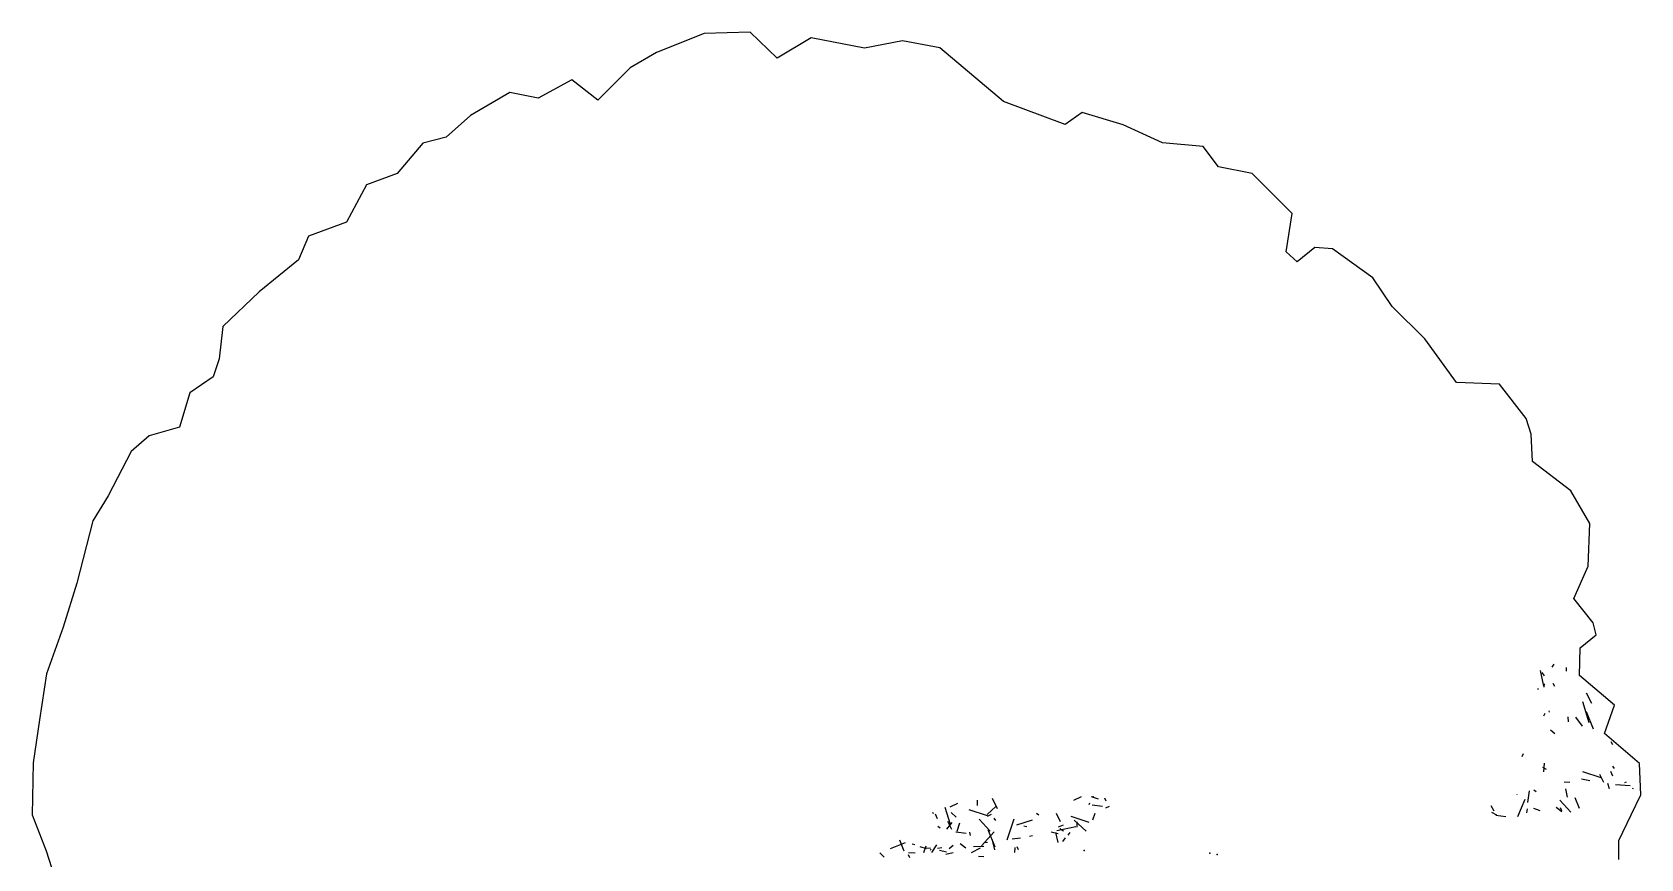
# Model space of a CAD drawing. Extents: x -2.3 to 3.15, y 0 to 7.93.
# Drawn here: x -2.3 to 3.15, y 5.13 to 7.93 of the extents above; entities that cross this region are included whole.
import ezdxf

# ---------------------------------------------------------------- set-up
doc = ezdxf.new("R2010")
doc.units = 0
doc.header["$LTSCALE"] = 10
doc.header["$MEASUREMENT"] = 0
doc.layers.get('0').update_dxf_attribs({"linetype": 'CONTINUOUS'})

msp = doc.modelspace()

# ---------------------------------------------------------------- linework, layer by layer
for p, q in [((2.8458, 5.7791), (2.852, 5.7888)), ((2.8941, 5.766), (2.8937, 5.7775)), ((2.8174, 5.7141), (2.8061, 5.7673)), ((2.8197, 5.7498), (2.8116, 5.7606)), ((2.8544, 5.7134), (2.8492, 5.7236)), ((2.7968, 5.7036), (2.7995, 5.7078)), ((2.8177, 5.711), (2.8193, 5.7223)), ((2.9794, 5.6553), (2.9615, 5.6905)), ((2.8168, 5.6139), (2.8217, 5.6232)), ((2.8361, 5.626), (2.8351, 5.6309)), ((2.971, 5.5902), (2.9492, 5.6615)), ((2.9858, 5.5692), (2.962, 5.6281)), ((2.8399, 5.5669), (2.8538, 5.554)), ((2.9001, 5.5936), (2.8995, 5.611)), ((2.9482, 5.5792), (2.9251, 5.61)), ((3.0505, 5.5158), (3.0453, 5.5261)), ((2.7433, 5.4757), (2.7487, 5.4858)), ((2.8173, 5.4239), (2.8189, 5.4537)), ((2.813, 5.4403), (2.8247, 5.4327)), ((2.9447, 5.4006), (2.9725, 5.3942)), ((2.9483, 5.4251), (3.0101, 5.405)), ((3.0204, 5.3877), (3.0065, 5.4148)), ((3.0504, 5.4092), (3.0439, 5.4254)), ((3.0566, 5.4355), (3.0506, 5.4435)), ((1.2909, 5.3405), (1.2917, 5.3417)), ((2.7265, 5.3459), (2.7264, 5.3471)), ((2.7628, 5.3202), (2.7683, 5.3594)), ((2.7834, 5.3633), (2.7913, 5.3572)), ((2.8861, 5.3898), (2.9046, 5.3888)), ((2.8974, 5.3379), (2.8912, 5.3668)), ((3.0395, 5.3662), (3.0338, 5.3846)), ((3.0594, 5.3807), (3.1097, 5.378)), ((3.0913, 5.3881), (3.0976, 5.39)), ((3.1165, 5.3685), (3.1198, 5.368)), ((0.7452, 5.2864), (0.7489, 5.2845)), ((0.8067, 5.246), (0.7892, 5.3035)), ((0.8062, 5.3051), (0.8316, 5.318)), ((0.8088, 5.2865), (0.8256, 5.2709)), ((0.8694, 5.296), (0.9312, 5.276)), ((0.8985, 5.31), (0.8979, 5.3275)), ((0.931, 5.2797), (0.9604, 5.3061)), ((0.9666, 5.2987), (0.9487, 5.3339)), ((1.2252, 5.3277), (1.2506, 5.3407)), ((1.2772, 5.3139), (1.2784, 5.3188)), ((1.2834, 5.3403), (1.3072, 5.3326)), ((1.2871, 5.3125), (1.3218, 5.3076)), ((1.3348, 5.3252), (1.3301, 5.3345)), ((1.3332, 5.3022), (1.3459, 5.3073)), ((2.6493, 5.2907), (2.6382, 5.3085)), ((2.6402, 5.287), (2.6565, 5.2783)), ((2.7286, 5.2729), (2.7535, 5.3314)), ((2.759, 5.2854), (2.7622, 5.2991)), ((2.7816, 5.3004), (2.8035, 5.2933)), ((2.8583, 5.3048), (2.878, 5.2894)), ((2.8712, 5.3281), (2.908, 5.2873)), ((2.8784, 5.2918), (2.8732, 5.302)), ((2.9383, 5.2997), (2.9235, 5.3363)), ((0.7626, 5.2648), (0.7561, 5.281)), ((0.7643, 5.2401), (0.7722, 5.2339)), ((0.7941, 5.2295), (0.8122, 5.2528)), ((0.8115, 5.2286), (0.7977, 5.2558)), ((0.8298, 5.2229), (0.839, 5.2509)), ((0.904, 5.2634), (0.9408, 5.2225)), ((0.9326, 5.2741), (0.946, 5.2809)), ((0.9607, 5.2587), (0.9547, 5.2667)), ((0.9991, 5.1936), (1.0221, 5.2645)), ((1.032, 5.2448), (1.0846, 5.2609)), ((1.0552, 5.2415), (1.065, 5.2392)), ((1.098, 5.284), (1.1064, 5.2785)), ((1.1797, 5.2551), (1.1658, 5.2823)), ((1.1677, 5.2254), (1.2313, 5.2389)), ((1.1723, 5.2372), (1.1895, 5.2442)), ((1.1776, 5.2322), (1.1902, 5.2241)), ((1.2143, 5.2734), (1.2761, 5.2533)), ((1.2258, 5.2601), (1.2661, 5.2225)), ((1.2363, 5.2367), (1.2357, 5.2542)), ((1.2894, 5.2618), (1.2967, 5.2841)), ((2.6542, 5.2769), (2.6888, 5.2721)), ((0.6034, 5.1637), (0.6544, 5.1844)), ((0.6505, 5.1553), (0.6357, 5.1919)), ((0.6766, 5.1801), (0.6864, 5.1778)), ((0.8248, 5.2209), (0.8595, 5.2161)), ((0.8392, 5.1816), (0.8589, 5.1662)), ((0.8743, 5.2077), (0.8729, 5.2191)), ((0.9115, 5.1737), (0.9548, 5.2202)), ((0.922, 5.1848), (0.9319, 5.186)), ((0.958, 5.1684), (0.9342, 5.2273)), ((0.9567, 5.1596), (0.9506, 5.1884)), ((1.0163, 5.1964), (1.0446, 5.1999)), ((1.0748, 5.2056), (1.0846, 5.2077)), ((1.1478, 5.2201), (1.1722, 5.2145)), ((1.1713, 5.1845), (1.1642, 5.218)), ((1.1871, 5.1884), (1.196, 5.1998)), ((1.2057, 5.2093), (1.2119, 5.2189)), ((0.5678, 5.1489), (0.5827, 5.135)), ((0.6642, 5.1507), (0.6872, 5.1495)), ((0.6695, 5.1327), (0.6643, 5.143)), ((0.7027, 5.1714), (0.7246, 5.1643)), ((0.717, 5.1507), (0.7243, 5.173)), ((0.7244, 5.1658), (0.7394, 5.1663)), ((0.7387, 5.1586), (0.7417, 5.1625)), ((0.7442, 5.1506), (0.7608, 5.1762)), ((0.7631, 5.1653), (0.778, 5.1672)), ((0.7692, 5.1587), (0.7936, 5.1531)), ((0.7911, 5.1453), (0.8155, 5.1505)), ((0.8028, 5.1642), (0.8158, 5.1759)), ((0.8776, 5.1506), (0.9088, 5.1665)), ((0.8843, 5.1714), (0.9193, 5.1726)), ((0.902, 5.1382), (0.9204, 5.1372)), ((1.0253, 5.1503), (1.0262, 5.1678)), ((1.0377, 5.1592), (1.0325, 5.1695))]:
    msp.add_line(p, q)
msp.add_lwpolyline([(3.0711, 5.127), (3.0714, 5.191), (3.1128, 5.2784), (3.1456, 5.3458), (3.1407, 5.4525), (3.023, 5.5545), (3.0565, 5.6502), (2.9378, 5.7512), (2.9397, 5.8445), (2.9944, 5.8891), (2.9841, 5.9289), (2.9188, 6.0115), (2.9667, 6.1212), (2.9728, 6.2663), (2.9081, 6.3773), (2.7792, 6.4764), (2.774, 6.5689), (2.7568, 6.6221), (2.6668, 6.7387), (2.5217, 6.7447), (2.4141, 6.8921), (2.3027, 7.0021), (2.2376, 7.0989), (2.1006, 7.1982), (2.0408, 7.2024), (1.9819, 7.1539), (1.944, 7.1872), (1.964, 7.3178), (1.8287, 7.4526), (1.7154, 7.4752), (1.663, 7.5443), (1.5252, 7.5573), (1.3914, 7.618), (1.2532, 7.6604), (1.1955, 7.619), (0.9869, 7.6974), (0.7703, 7.8796), (0.6439, 7.9035), (0.5155, 7.8778), (0.3344, 7.913), (0.2193, 7.8443), (0.1287, 7.9325), (-0.0278, 7.9276), (-0.1895, 7.8639), (-0.2789, 7.812), (-0.3878, 7.7015), (-0.4757, 7.7704), (-0.5897, 7.7087), (-0.6858, 7.728), (-0.8194, 7.6495), (-0.9022, 7.5761), (-0.9808, 7.5564), (-1.0682, 7.4526), (-1.1715, 7.4152), (-1.2391, 7.2886), (-1.3681, 7.2405), (-1.4022, 7.16), (-1.5354, 7.0521), (-1.6587, 6.9338), (-1.6711, 6.8244), (-1.6907, 6.7639), (-1.77, 6.7097), (-1.8049, 6.5926), (-1.908, 6.5633), (-1.969, 6.5107), (-2.0473, 6.3601), (-2.0988, 6.2748), (-2.1529, 6.0637), (-2.1987, 5.9144), (-2.2558, 5.7562), (-2.2793, 5.6003), (-2.3006, 5.4545), (-2.3043, 5.2779), (-2.257, 5.1561), (-2.2103, 5.012)])
for p in [(1.2592, 5.1574), (1.6855, 5.1486), (1.7098, 5.144)]:
    msp.add_point(p)

doc.saveas('drawing.dxf')
